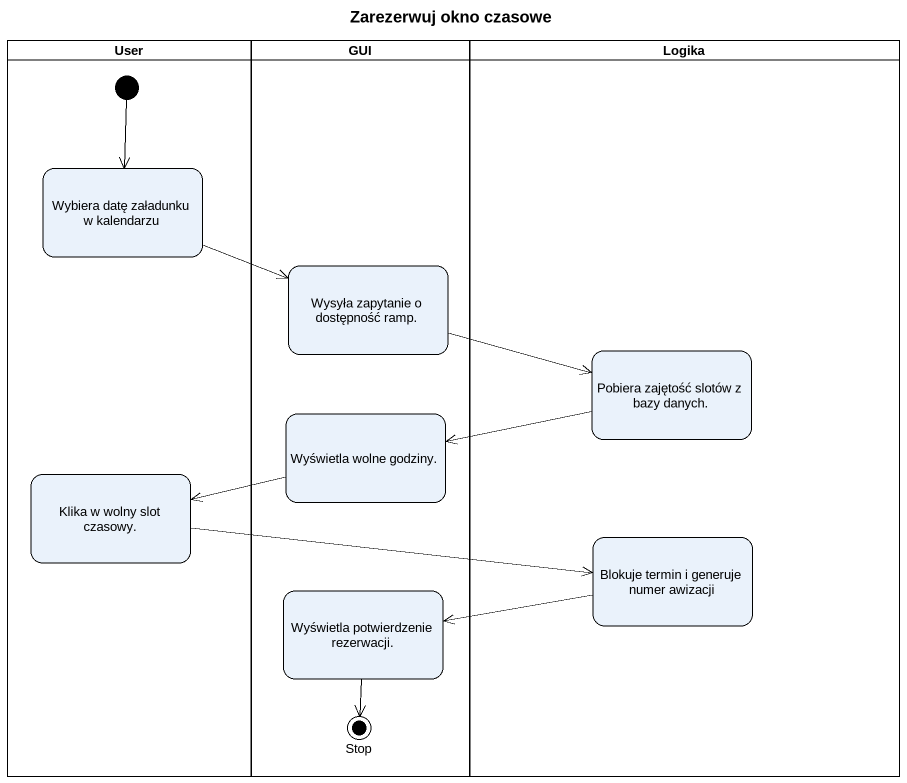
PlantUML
@startuml
title Zarezerwuj okno czasowe
hide empty description
state User <<partition>> {
  state "Wybiera datę załadunku w kalendarzu" as Wybiera_datę_załadunku_w
  state "Klika w wolny slot czasowy." as Klika_w_wolny_slot_czasowy
  [*] --> Wybiera_datę_załadunku_w
}
state GUI <<partition>> {
  state "Wysyła zapytanie o dostępność ramp." as Wysyła_zapytanie_o
  state "Wyświetla wolne godziny." as Wyświetla_wolne_godziny
  state "Wyświetla potwierdzenie rezerwacji." as Wyświetla_potwierdzenie
  state "Stop" as Stop_ <<end>>
}
state Logika <<partition>> {
  state "Pobiera zajętość slotów z bazy danych." as Pobiera_zajętość_slotów_z
  state "Blokuje termin i generuje numer awizacji" as Blokuje_termin_i_generuje
}
Wybiera_datę_załadunku_w -right-> Wysyła_zapytanie_o
Wysyła_zapytanie_o -right-> Pobiera_zajętość_slotów_z
Pobiera_zajętość_slotów_z -left-> Wyświetla_wolne_godziny
Wyświetla_wolne_godziny -left-> Klika_w_wolny_slot_czasowy
Klika_w_wolny_slot_czasowy -right-> Blokuje_termin_i_generuje
Blokuje_termin_i_generuje -left-> Wyświetla_potwierdzenie
Wyświetla_potwierdzenie --> Stop_
@enduml
